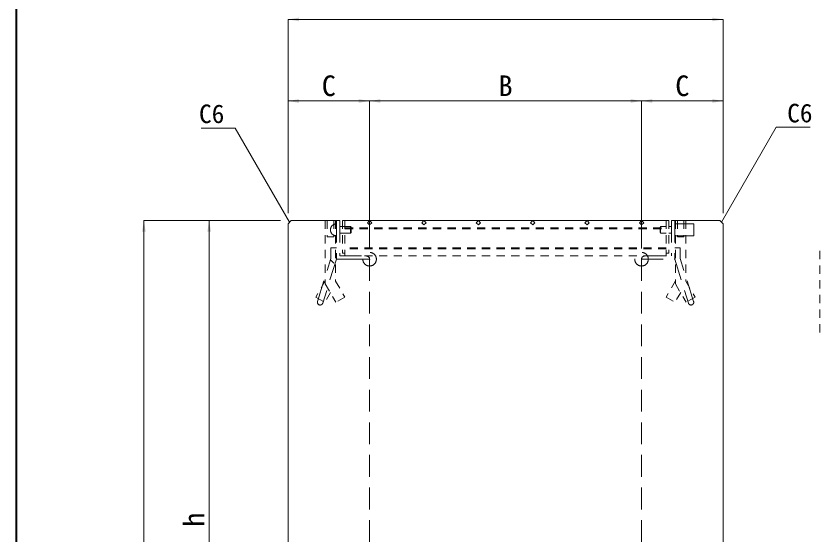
# Model space of a CAD drawing. Units: millimetres at full size; details may follow other scales. Extents: x 77366 to 106166, y -28085 to 6898.
# Drawn here: x 77766 to 79244, y -3227 to -2273 of the extents above; entities that cross this region are included whole.
import ezdxf
from ezdxf.enums import TextEntityAlignment as Align

# ---------------------------------------------------------------- set-up
doc = ezdxf.new("R2010")
doc.units = ezdxf.units.MM
doc.header["$LTSCALE"] = 50
doc.header["$PDMODE"] = 32
doc.header["$PDSIZE"] = 25
doc.linetypes.add('USER1', pattern=[0.54, 0.3, -0.24])
doc.linetypes.add('USER2', pattern=[1.2, 0.8, -0.4])
for name, color, linetype, lineweight in [('受枠', 3, 'USER2', 9), ('図枠', 7, 'Continuous', 5), ('寸法線', 7, 'Continuous', 13), ('引出線', 4, 'Continuous', 13), ('本体', 2, 'Continuous', 20), ('補助線', 8, 'Continuous', 13), ('ｲﾝｻｰﾄ', 3, 'USER1', 9), ('ｸﾞﾚｰﾁﾝｸﾞ', 7, 'Continuous', 5)]:
    doc.layers.add(name, color=color, linetype=linetype, lineweight=lineweight)
doc.styles.add('ＭＳ ゴシック', font='')
doc.styles.get('ＭＳ ゴシック').set_extended_font_data('MS Gothic')

# ---------------------------------------------------------------- blocks, each defined once
blk = doc.blocks.new('filled_arrow')
at = {"color": 0, "linetype": 'Continuous', "lineweight": -2}
blk.add_solid([(7.5, 1.25), (0, 0), (7.5, -1.25)], dxfattribs=at)

msp = doc.modelspace()

# ---------------------------------------------------------------- linework, layer by layer
at = {"layer": '受枠'}
for p, q in [((78354.8, -2649.22), (78360.8, -2649.22)), ((78354.8, -2649.22), (78354.8, -2720.22)), ((78360.8, -2649.22), (78360.8, -2714.22)), ((78380.8, -2660.22), (78360.8, -2660.22)), ((78380.8, -2660.22), (78380.8, -2672.22)), ((78381.8, -2661.22), (78380.8, -2660.22)), ((78949.8, -2661.22), (78950.8, -2660.22)), ((78950.8, -2660.22), (78961.3, -2660.22)), ((78950.8, -2660.22), (78950.8, -2672.22)), ((78965.8, -2660.22), (78970.8, -2660.22)), ((78970.8, -2649.22), (78976.8, -2649.22)), ((78970.8, -2649.22), (78970.8, -2714.22)), ((78976.8, -2649.22), (78976.8, -2720.22)), ((78976.8, -2655.22), (79011.8, -2655.22)), ((79011.8, -2655.22), (79011.8, -2677.22)), ((78380.8, -2672.22), (78360.8, -2672.22)), ((78381.8, -2671.22), (78380.8, -2672.22)), ((78381.8, -2661.22), (78381.8, -2671.22)), ((78949.8, -2661.22), (78949.8, -2671.22)), ((78949.8, -2671.22), (78950.8, -2672.22)), ((78950.8, -2672.22), (78961.3, -2672.22)), ((78965.8, -2672.22), (78970.8, -2672.22)), ((78976.8, -2677.22), (79011.8, -2677.22)), ((78344.8, -2699.46), (78354.8, -2699.46)), ((78344.8, -2718.7), (78344.8, -2699.46)), ((78986.8, -2699.46), (78976.8, -2699.46)), ((78986.8, -2718.7), (78986.8, -2699.46)), ((78320.02, -2797.97), (78344.8, -2718.7)), ((78360.8, -2714.22), (78409.8, -2714.22)), ((78921.8, -2714.22), (78970.8, -2714.22)), ((79011.57, -2797.97), (78986.8, -2718.7)), ((78354.8, -2720.22), (78329.57, -2800.95)), ((78354.8, -2720.22), (78415.8, -2720.22)), ((78915.8, -2720.22), (78976.8, -2720.22)), ((78976.8, -2720.22), (79002.02, -2800.95))]:
    msp.add_line(p, q, dxfattribs=at)
for centre, radius, start, end in [((78354.8, -2666.22), 11, 90, 270), ((78409.8, -2720.22), 6, 0, 90), ((78921.8, -2720.22), 6, 90, 180), ((78324.8, -2799.46), 5, 162.64597, 342.64597), ((79006.8, -2799.46), 5, 197.35403, 17.35403)]:
    msp.add_arc(centre, radius, start, end, dxfattribs=at)
for p in [(78415.8, -2720.22), (78915.8, -2720.22)]:
    msp.add_point(p, dxfattribs=at)
at = {"layer": '図枠', "lineweight": 40}
msp.add_line((77765.8, -1525.36), (77765.8, -7065.36), dxfattribs=at)
at = {"layer": '寸法線'}
for p, q in [((78265.8, -2279.22), (79065.8, -2279.22)), ((78265.8, -2635.22), (78265.8, -2279.22)), ((79065.8, -2635.22), (79065.8, -2279.22)), ((78265.8, -2429.22), (78415.8, -2429.22)), ((78265.8, -2635.22), (78265.8, -2429.22)), ((78415.8, -2700.22), (78415.8, -2429.22)), ((78415.8, -2429.22), (78915.8, -2429.22)), ((78415.8, -2700.22), (78415.8, -2429.22)), ((78915.8, -2700.22), (78915.8, -2429.22)), ((78915.8, -2429.22), (79065.8, -2429.22)), ((78915.8, -2700.22), (78915.8, -2429.22)), ((79065.8, -2635.22), (79065.8, -2429.22)), ((78000.8, -3899.22), (78000.8, -2649.22)), ((78251.8, -2649.22), (78000.8, -2649.22)), ((78120.8, -2649.22), (78120.8, -3749.22)), ((78251.8, -2649.22), (78120.8, -2649.22))]:
    msp.add_line(p, q, dxfattribs=at)
at = {"layer": '引出線'}
for points in [[(78268.8, -2652.22), (78168.73, -2478.91), (78106.34, -2478.91)], [(79062.8, -2652.22), (79163.65, -2477.55), (79226.04, -2477.55)]]:
    msp.add_lwpolyline(points, dxfattribs=at)
at = {"layer": '本体'}
for p, q in [((78271.8, -2649.22), (78265.8, -2655.22)), ((78265.8, -2655.22), (78265.8, -3899.22)), ((78271.8, -2649.22), (78354.8, -2649.22)), ((78976.8, -2649.22), (79059.8, -2649.22)), ((79059.8, -2649.22), (79065.8, -2655.22)), ((79065.8, -2655.22), (79065.8, -3899.22))]:
    msp.add_line(p, q, dxfattribs=at)
at = {"layer": '本体', "linetype": 'USER2', "lineweight": 9}
for p, q in [((78354.8, -2649.22), (78354.8, -2720.22)), ((78976.8, -2649.22), (78976.8, -2720.22)), ((78349.8, -2727.22), (78343.8, -2721.22)), ((78415.8, -2720.22), (78354.8, -2720.22)), ((78415.8, -2720.22), (78415.8, -3749.22)), ((78915.8, -2720.22), (78915.8, -3749.22)), ((78915.8, -2720.22), (78976.8, -2720.22))]:
    msp.add_line(p, q, dxfattribs=at)
at = {"layer": '補助線', "linetype": 'USER1', "lineweight": 9}
msp.add_line((79243.8, -2704.87), (79243.8, -2857.32), dxfattribs=at)
at = {"layer": 'ｲﾝｻｰﾄ'}
for p, q in [((78334.3, -2649.22), (78334.3, -2765.7)), ((78334.3, -2649.22), (78353.3, -2649.22)), ((78337.72, -2649.22), (78337.72, -2679.22)), ((78349.88, -2649.22), (78349.88, -2679.22)), ((78353.3, -2649.22), (78353.3, -2760.61)), ((78978.3, -2649.22), (78978.3, -2765.7)), ((78978.3, -2649.22), (78997.3, -2649.22)), ((78981.72, -2649.22), (78981.72, -2679.22)), ((78993.88, -2649.22), (78993.88, -2679.22)), ((78997.3, -2649.22), (78997.3, -2760.61)), ((78337.72, -2679.22), (78349.88, -2679.22)), ((78981.72, -2679.22), (78993.88, -2679.22)), ((78334.3, -2759.9), (78317.08, -2789.72)), ((78353.3, -2760.61), (78370.21, -2789.9)), ((78978.3, -2759.9), (78961.08, -2789.72)), ((78997.3, -2760.61), (79014.21, -2789.9)), ((78334.3, -2765.7), (78353.75, -2799.4)), ((78978.3, -2765.7), (78997.75, -2799.4)), ((78317.08, -2789.72), (78333.53, -2799.22)), ((78343.8, -2781.45), (78333.53, -2799.22)), ((78370.21, -2789.9), (78353.75, -2799.4)), ((78961.08, -2789.72), (78977.53, -2799.22)), ((78987.8, -2781.45), (78977.53, -2799.22)), ((79014.21, -2789.9), (78997.75, -2799.4))]:
    msp.add_line(p, q, dxfattribs=at)
at = {"layer": 'ｸﾞﾚｰﾁﾝｸﾞ', "lineweight": 13}
msp.add_line((78365.8, -2649.22), (78965.8, -2649.22), dxfattribs=at)
at = {"layer": 'ｸﾞﾚｰﾁﾝｸﾞ', "linetype": 'USER1'}
for p, q in [((78365.8, -2649.22), (78365.8, -2709.22)), ((78370.3, -2649.22), (78370.3, -2714.22)), ((78961.3, -2649.22), (78961.3, -2714.22)), ((78965.8, -2649.22), (78965.8, -2709.22)), ((78370.3, -2662.22), (78961.3, -2662.22)), ((78370.3, -2664.22), (78961.3, -2664.22)), ((78961.3, -2699.22), (78370.3, -2699.22)), ((78961.3, -2701.22), (78370.3, -2701.22)), ((78370.3, -2709.22), (78365.8, -2709.22)), ((78961.3, -2714.22), (78370.3, -2714.22)), ((78965.8, -2709.22), (78961.3, -2709.22))]:
    msp.add_line(p, q, dxfattribs=at)
for points in [[(78415.8, -2649.22), (78411.8, -2653.22), (78415.8, -2657.22), (78419.8, -2653.22)], [(78515.8, -2649.22), (78511.8, -2653.22), (78515.8, -2657.22), (78519.8, -2653.22)], [(78615.8, -2649.22), (78611.8, -2653.22), (78615.8, -2657.22), (78619.8, -2653.22)], [(78715.8, -2649.22), (78711.8, -2653.22), (78715.8, -2657.22), (78719.8, -2653.22)], [(78815.8, -2649.22), (78811.8, -2653.22), (78815.8, -2657.22), (78819.8, -2653.22)], [(78915.8, -2649.22), (78911.8, -2653.22), (78915.8, -2657.22), (78919.8, -2653.22)]]:
    msp.add_lwpolyline(points, close=True, dxfattribs=at)

# ---------------------------------------------------------------- block references
at = {"layer": '寸法線', "xscale": 2.67, "yscale": 2.67}
for p in [(78265.8, -2279.22), (78265.8, -2429.22), (78415.8, -2429.22), (78915.8, -2429.22)]:
    msp.add_blockref('filled_arrow', p, dxfattribs=at)
for p, rotation in [((79065.8, -2279.22), 180), ((78415.8, -2429.22), 180), ((78915.8, -2429.22), 180), ((79065.8, -2429.22), 180), ((78000.8, -2649.22), 270), ((78120.8, -2649.22), 270)]:
    msp.add_blockref('filled_arrow', p, dxfattribs=dict(at, rotation=rotation))
at = {"layer": '引出線', "xscale": 0.133, "yscale": 0.133}
for p, rotation in [((78268.8, -2652.22), 120), ((79062.8, -2652.22), 60)]:
    msp.add_blockref('filled_arrow', p, dxfattribs=dict(at, rotation=rotation))

# ---------------------------------------------------------------- texts
at = {"layer": '寸法線', "style": 'ＭＳ ゴシック'}
for s, p in [('C', (78340.8, -2401.22)), ('B', (78665.8, -2401.22)), ('C', (78990.8, -2401.22))]:
    msp.add_text(s, height=37.98, dxfattribs=at).set_placement(p, align=Align.MIDDLE_CENTER)
msp.add_text('h', height=37.98, rotation=90, dxfattribs=at).set_placement((78092.8, -3199.22), align=Align.MIDDLE_CENTER)
at = {"layer": '引出線', "style": 'ＭＳ ゴシック'}
msp.add_text('C6', height=34.18, dxfattribs=at).set_placement((78148.73, -2435.71), align=Align.TOP_RIGHT)
msp.add_text('C6', height=34.18, dxfattribs=at).set_placement((79183.65, -2434.35), align=Align.TOP_LEFT)

doc.saveas('drawing.dxf')
